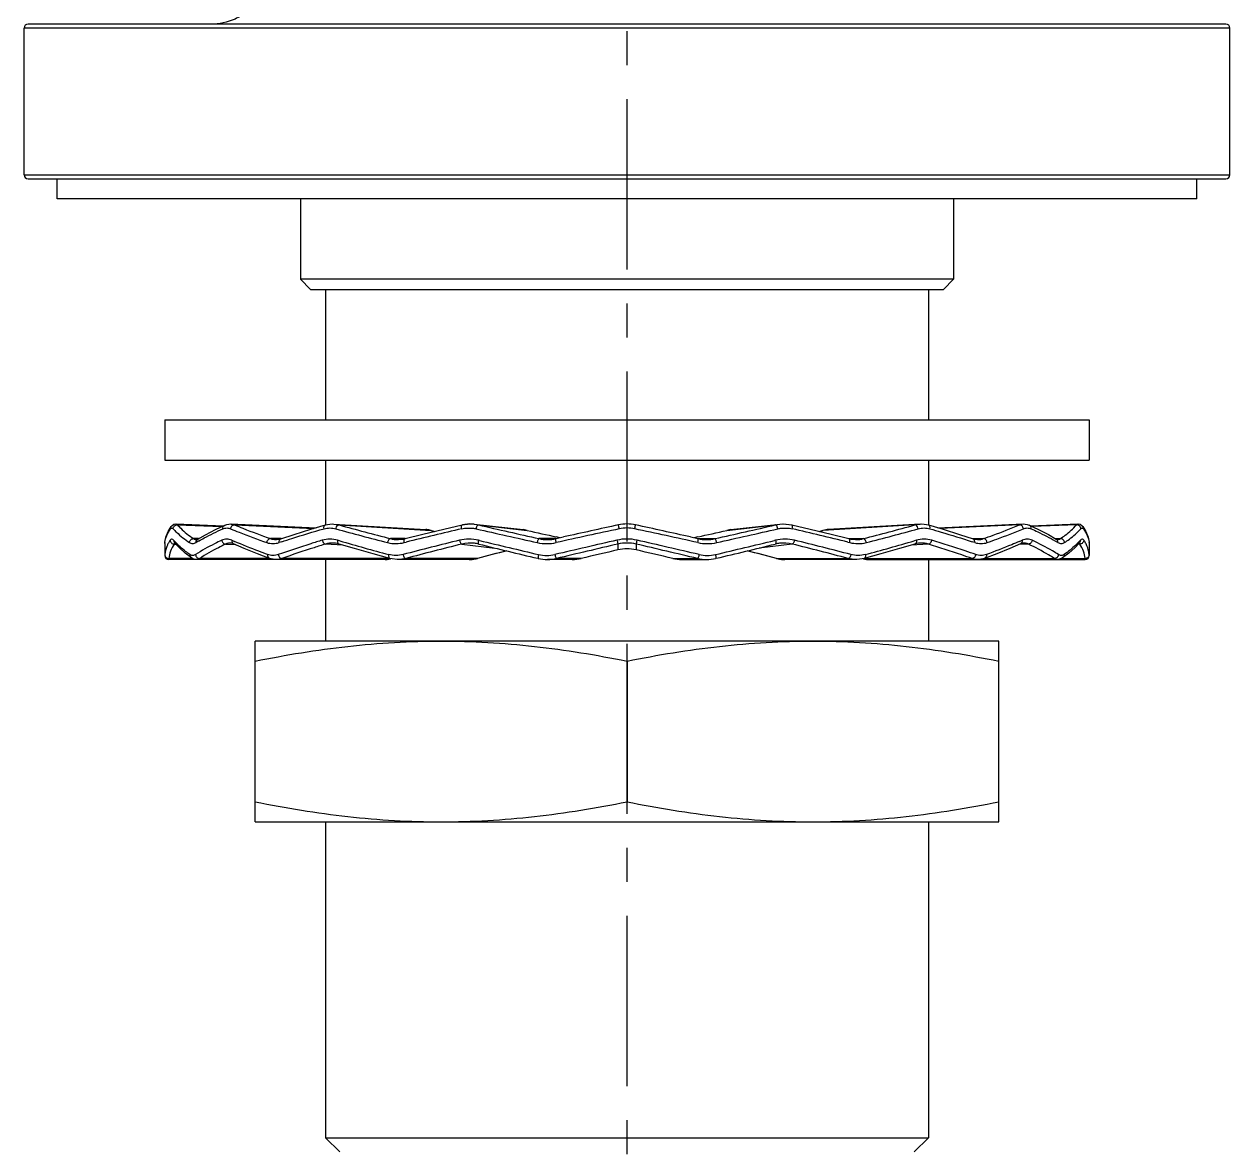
# Model space of a CAD drawing. Header units: millimetres. Extents: x 601 to 1195, y -13 to 407.
# Drawn here: x 672.15 to 717.15, y 124.84 to 166.93 of the extents above; entities that cross this region are included whole.
import ezdxf

# ---------------------------------------------------------------- set-up
doc = ezdxf.new("R2010")
doc.units = ezdxf.units.MM
doc.header["$LTSCALE"] = 0.1
doc.linetypes.add('CENTERX2', pattern=[101.6, 63.5, -12.7, 12.7, -12.7])
doc.layers.add('CENTER', color=1, linetype='CENTERX2')

msp = doc.modelspace()

# ---------------------------------------------------------------- linework, layer by layer
for p, q in [((717.1517, 166.7783), (672.1517, 166.7783)), ((672.1517, 161.3033), (672.1517, 166.7783)), ((717.0015, 166.9283), (672.3019, 166.9283)), ((717.1517, 161.3033), (717.1517, 166.7783)), ((672.1517, 161.3033), (717.1517, 161.3033)), ((672.3019, 161.1533), (717.0015, 161.1533)), ((673.3892, 160.4033), (673.3892, 161.1533)), ((715.9142, 160.4033), (715.9142, 161.1533)), ((715.9141, 160.4033), (673.3892, 160.4033)), ((682.4642, 160.4033), (682.4642, 157.4033)), ((706.8392, 160.4033), (706.8392, 157.4033)), ((682.4642, 157.4033), (682.8392, 157.0283)), ((706.8392, 157.4033), (682.4642, 157.4033)), ((706.8392, 157.4033), (706.4642, 157.0283)), ((682.8392, 157.0283), (706.4642, 157.0283)), ((683.4017, 157.0283), (683.4017, 152.1533)), ((705.9017, 157.0283), (705.9017, 152.1533)), ((677.4017, 152.1533), (711.9017, 152.1533)), ((677.4017, 152.1533), (677.4017, 150.6533)), ((711.9017, 152.1533), (711.9017, 150.6533)), ((677.4017, 150.6533), (711.9017, 150.6533)), ((683.4017, 150.6533), (683.4017, 148.2347)), ((705.9017, 150.6533), (705.9017, 148.2347)), ((677.5258, 147.9892), (677.6427, 148.1785)), ((677.7603, 148.2616), (677.8187, 148.2711)), ((677.8185, 148.2711), (677.8186, 148.2711)), ((677.8192, 148.271), (679.5872, 148.2025)), ((677.8744, 148.2371), (679.5243, 148.1731)), ((679.2895, 148.0635), (679.6408, 148.2275)), ((679.8632, 148.2708), (679.8638, 148.2707)), ((679.8644, 148.2707), (683.0468, 148.1304)), ((680.0081, 148.2371), (682.966, 148.1067)), ((682.8474, 148.0718), (683.4014, 148.2347)), ((683.7152, 148.2696), (687.139, 148.0663)), ((683.7159, 148.2695), (683.9081, 148.2371)), ((683.9081, 148.2371), (687.3316, 148.0338)), ((687.1385, 148.0663), (687.2206, 148.0579)), ((687.1393, 148.0662), (687.1385, 148.0663)), ((687.2206, 148.0579), (687.3439, 148.0318)), ((687.8103, 148.074), (688.5018, 148.2367)), ((688.9463, 148.2635), (688.9499, 148.2631)), ((688.9499, 148.2631), (689.1039, 148.2371)), ((688.9523, 148.2629), (690.7736, 148.0596)), ((689.1039, 148.2371), (690.9255, 148.0338)), ((690.9255, 148.0338), (690.7737, 148.0596)), ((698.3778, 148.0338), (700.1995, 148.2371)), ((698.5321, 148.0599), (698.3778, 148.0338)), ((698.5296, 148.0596), (700.3559, 148.2634)), ((700.1995, 148.2371), (700.351, 148.2629)), ((705.3953, 148.2371), (701.9717, 148.0338)), ((701.9722, 148.0352), (702.0857, 148.0583)), ((702.0857, 148.0583), (702.1652, 148.0663)), ((705.5872, 148.2695), (702.1644, 148.0663)), ((706.2567, 148.1304), (709.4395, 148.2707)), ((709.2952, 148.2371), (706.3375, 148.1067)), ((709.6629, 148.2274), (709.6623, 148.2276)), ((709.7161, 148.2025), (711.4847, 148.2711)), ((711.429, 148.2371), (709.7791, 148.1731)), ((711.5599, 148.2583), (711.5614, 148.2581)), ((711.6606, 148.1785), (711.7762, 147.9918)), ((677.4407, 147.7752), (677.5271, 147.9918)), ((678.6615, 147.7241), (678.4762, 147.7241)), ((678.5822, 147.6891), (678.5828, 147.6891)), ((678.6294, 147.7056), (678.6296, 147.7057)), ((681.7483, 147.7241), (681.3481, 147.7241)), ((681.5505, 147.6891), (681.552, 147.6891)), ((683.9365, 147.6417), (683.8522, 147.6665)), ((686.3779, 147.7241), (685.8246, 147.7241)), ((686.1014, 147.6891), (686.1017, 147.6891)), ((687.3439, 148.0318), (687.3316, 148.0338)), ((687.3434, 148.0305), (687.3316, 148.0338)), ((687.3439, 148.0318), (687.4802, 147.9943)), ((689.1507, 147.6552), (689.104, 147.6665)), ((692.0001, 147.7241), (691.3658, 147.7241)), ((692.0001, 147.7241), (692.2766, 147.7855)), ((692.1462, 147.7566), (692.0136, 147.7864)), ((697.0268, 147.7855), (697.3033, 147.7241)), ((697.2898, 147.7864), (697.1572, 147.7566)), ((697.3033, 147.7241), (697.9376, 147.7241)), ((700.1993, 147.6665), (700.1526, 147.6552)), ((701.8232, 147.9943), (701.9722, 148.0352)), ((701.9594, 148.0318), (701.9717, 148.0338)), ((701.9717, 148.0338), (701.96, 148.0305)), ((702.9255, 147.7241), (703.4787, 147.7241)), ((703.2014, 147.6891), (703.2019, 147.6891)), ((705.4512, 147.6665), (705.3667, 147.6417)), ((707.555, 147.7241), (707.9552, 147.7241)), ((707.7509, 147.6891), (707.7513, 147.6891)), ((710.6419, 147.7241), (710.8271, 147.7241)), ((710.6739, 147.7057), (710.6738, 147.7057)), ((710.7203, 147.6891), (710.7212, 147.6891)), ((711.5134, 147.6016), (711.5111, 147.5991)), ((711.7767, 147.9906), (711.7775, 147.9892)), ((677.4017, 147.5391), (677.4029, 147.5515)), ((677.4017, 147.5398), (677.4017, 147.095)), ((677.4029, 147.5515), (677.4054, 147.5776)), ((677.4054, 147.5776), (677.406, 147.5917)), ((677.7511, 147.5204), (677.8059, 147.5182)), ((677.7648, 147.57), (677.7643, 147.5706)), ((677.7648, 147.57), (677.765, 147.5698)), ((679.6727, 147.5204), (680.0298, 147.5037)), ((679.8553, 147.5584), (679.8549, 147.5584)), ((684.0517, 147.4793), (683.401, 147.5204)), ((683.712, 147.5571), (683.7116, 147.5571)), ((686.338, 147.5776), (686.4047, 147.5942)), ((688.4863, 147.5204), (689.7227, 147.3736)), ((694.3152, 147.5204), (694.3152, 147.3041)), ((694.9881, 147.5204), (694.9881, 147.3041)), ((700.817, 147.5204), (699.5812, 147.3737)), ((702.8987, 147.5941), (702.9653, 147.5776)), ((704.1276, 147.1563), (703.5061, 146.9846)), ((705.9023, 147.5204), (705.2516, 147.4793)), ((705.5918, 147.5571), (705.5917, 147.5571)), ((708.4499, 147.1609), (707.9988, 146.9887)), ((708.9415, 147.3602), (708.4499, 147.1609)), ((709.6306, 147.5204), (709.2736, 147.5037)), ((709.449, 147.5585), (709.4485, 147.5584)), ((711.1423, 147.1853), (710.9106, 147.0075)), ((711.5522, 147.5204), (711.498, 147.5182)), ((711.5386, 147.5701), (711.5384, 147.5698)), ((711.898, 147.5776), (711.8973, 147.5917)), ((711.898, 147.5776), (711.9007, 147.5492)), ((711.9007, 147.5492), (711.9017, 147.5391)), ((711.9017, 147.5398), (711.9017, 147.095)), ((677.4045, 147.1293), (677.4017, 147.0938)), ((677.5544, 146.9832), (677.5517, 146.9438)), ((685.6316, 146.9438), (677.5518, 146.9438)), ((678.4333, 146.9832), (677.5544, 146.9832)), ((678.3928, 147.0075), (678.3932, 147.0072)), ((681.3217, 146.9832), (678.7024, 146.9832)), ((685.8031, 146.9832), (681.774, 146.9832)), ((683.4017, 146.9438), (683.4017, 143.9033)), ((685.8391, 146.9748), (685.8111, 146.9664)), ((688.7642, 146.9438), (686.1017, 146.9438)), ((689.062, 146.9832), (686.3989, 146.9832)), ((689.071, 146.9843), (688.984, 146.9645)), ((689.062, 146.9832), (689.0706, 146.9855)), ((689.071, 146.9843), (689.062, 146.9832)), ((691.3463, 146.9832), (691.3178, 146.99)), ((692.607, 146.9438), (691.6823, 146.9438)), ((692.9441, 146.9832), (692.0192, 146.9832)), ((696.3592, 146.9832), (697.2841, 146.9832)), ((696.6964, 146.9438), (697.621, 146.9438)), ((697.9855, 146.99), (697.957, 146.9832)), ((700.3127, 146.9658), (700.2323, 146.9843)), ((700.2323, 146.9843), (700.2413, 146.9832)), ((700.2327, 146.9855), (700.2413, 146.9832)), ((700.2413, 146.9832), (702.9044, 146.9832)), ((703.2021, 146.9438), (700.5389, 146.9438)), ((703.487, 146.9677), (703.4642, 146.9747)), ((703.6491, 146.9441), (703.487, 146.9677)), ((703.5003, 146.9832), (707.5293, 146.9832)), ((703.6721, 146.9438), (703.6491, 146.9441)), ((703.6718, 146.9438), (711.7516, 146.9438)), ((705.9017, 146.9438), (705.9017, 143.9033)), ((707.9819, 146.9832), (710.601, 146.9832)), ((710.8705, 146.9832), (711.7489, 146.9832)), ((710.9106, 147.0075), (710.9102, 147.0072)), ((711.7517, 146.9438), (711.7489, 146.9832)), ((711.9017, 147.0938), (711.8989, 147.1293)), ((708.5267, 143.9033), (680.7767, 143.9033)), ((680.7767, 137.1533), (680.7767, 143.9033)), ((708.5267, 137.1533), (708.5267, 143.9033)), ((694.6517, 143.1533), (694.6517, 137.9033)), ((680.7767, 137.1533), (708.5267, 137.1533)), ((683.4017, 137.1533), (683.4017, 125.3654)), ((705.9017, 137.1533), (705.9017, 125.3654)), ((683.4017, 125.3654), (705.9017, 125.3654)), ((683.932, 124.8351), (683.4017, 125.3654)), ((705.3713, 124.8351), (705.9017, 125.3654))]:
    msp.add_line(p, q)
for points in [[(677.6427, 148.1785), (677.6627, 148.203), (677.7419, 148.2581), (677.8187, 148.2711)], [(678.6296, 147.7057), (678.9175, 147.8715), (679.2895, 148.0635)], [(679.641, 148.2276), (679.7145, 148.2539), (679.8639, 148.2707)], [(679.716, 148.2541), (679.7187, 148.2551), (679.8639, 148.2707)], [(681.7353, 147.7199), (682.2343, 147.8823), (682.8474, 148.0718)], [(683.4015, 148.2347), (683.4685, 148.2514), (683.6461, 148.2711), (683.7159, 148.2695)], [(686.3738, 147.7231), (687.0272, 147.885), (687.8103, 148.074)], [(688.5018, 148.2367), (688.5924, 148.2544), (688.8121, 148.2712), (688.9462, 148.2635)], [(700.3559, 148.2634), (700.4878, 148.2711), (700.7041, 148.2555), (700.8016, 148.2367)], [(700.8016, 148.2367), (701.4834, 148.0763), (702.2668, 147.8873), (702.9295, 147.7231)], [(705.5872, 148.2695), (705.6542, 148.2711), (705.829, 148.2526), (705.9019, 148.2347)], [(705.9019, 148.2347), (706.4483, 148.0741), (707.0618, 147.8846), (707.568, 147.7199)], [(709.4395, 148.2707), (709.5888, 148.2539), (709.6623, 148.2276)], [(709.4395, 148.2707), (709.5846, 148.2551), (709.6623, 148.2276)], [(709.6626, 148.2275), (710.0091, 148.0658), (710.3816, 147.8738), (710.6738, 147.7057)], [(711.4847, 148.2711), (711.5589, 148.2591), (711.638, 148.2058), (711.6606, 148.1786)], [(711.5614, 148.2581), (711.6406, 148.203), (711.6606, 148.1785)], [(677.406, 147.5918), (677.44, 147.7726), (677.5258, 147.9892)], [(678.5822, 147.6891), (678.5883, 147.6894), (678.6164, 147.6985), (678.6294, 147.7056)], [(681.552, 147.6891), (681.5707, 147.6894), (681.6872, 147.7059), (681.7354, 147.7199)], [(686.1017, 147.6891), (686.1209, 147.6893), (686.2967, 147.7065), (686.3738, 147.7231)], [(702.9295, 147.7231), (703.0008, 147.7076), (703.1794, 147.6893), (703.2019, 147.6891)], [(707.568, 147.7199), (707.6121, 147.7069), (707.7307, 147.6895), (707.7513, 147.6891)], [(710.6739, 147.7057), (710.6856, 147.6992), (710.7146, 147.6895), (710.7212, 147.6891)], [(711.7762, 147.9918), (711.8626, 147.7752), (711.8973, 147.5917)], [(711.7775, 147.9892), (711.8634, 147.7726), (711.8973, 147.5918)], [(678.3928, 147.0075), (678.1641, 147.1828), (677.9326, 147.3897), (677.765, 147.5698)], [(679.9701, 147.5295), (679.9049, 147.5515), (679.8549, 147.5584)], [(681.3045, 146.9887), (680.8597, 147.1585), (680.3676, 147.3578), (679.9701, 147.5295)], [(683.9034, 147.5227), (683.8857, 147.5277), (683.7761, 147.5505), (683.7116, 147.5571)], [(685.7973, 146.9846), (685.1844, 147.1539), (684.4864, 147.3522), (683.9034, 147.5227)], [(690.1646, 147.2667), (689.9253, 147.2065), (689.4367, 147.0806), (689.071, 146.9843)], [(700.2323, 146.9843), (699.8572, 147.0831), (699.3683, 147.2089), (699.1388, 147.2667)], [(705.3999, 147.5227), (704.8254, 147.3546), (704.1276, 147.1563)], [(705.5918, 147.5571), (705.5299, 147.5509), (705.4227, 147.5291), (705.3999, 147.5227)], [(709.4485, 147.5584), (709.3999, 147.5518), (709.3415, 147.533), (708.9415, 147.3602)], [(711.5384, 147.5698), (711.3734, 147.3923), (711.1423, 147.1853)], [(711.5405, 147.5726), (711.5414, 147.5732), (711.5386, 147.5701)], [(678.5834, 146.9438), (678.5657, 146.9443), (678.4455, 146.9759), (678.3932, 147.0072)], [(681.5526, 146.9438), (681.5297, 146.9441), (681.3717, 146.9673), (681.3046, 146.9886)], [(685.8111, 146.9664), (685.6516, 146.9441), (685.6312, 146.9438)], [(686.1017, 146.9438), (686.0773, 146.944), (685.8818, 146.9649), (685.7973, 146.9845)], [(688.984, 146.9645), (688.7856, 146.944), (688.7639, 146.9438)], [(700.5392, 146.9438), (700.5144, 146.944), (700.3127, 146.9658)], [(703.5061, 146.9845), (703.428, 146.9661), (703.2294, 146.9441), (703.2014, 146.9438)], [(707.9988, 146.9886), (707.9367, 146.9687), (707.7762, 146.9442), (707.7507, 146.9438)], [(710.9102, 147.0072), (710.8612, 146.9775), (710.7393, 146.9444), (710.7199, 146.9438)]]:
    msp.add_lwpolyline(points)
for centre, radius, start, end in [((672.3017, 166.7783), 0.15, 90, 180), ((717.0017, 166.7783), 0.15, 0, 90), ((672.3017, 161.3033), 0.15, 180, 270), ((717.0017, 161.3033), 0.15, 270, 0), ((708.7588, 238.3101), 93.612, 254.527714, 255.751993), ((708.6922, 236.9951), 92.1533, 254.398561, 255.63212), ((716.9168, 24.5045), 126.815, 102.95713, 103.922119), ((687.0857, 147.1737), 0.8942, 83.6257, 86.56502), ((687.0806, 147.1357), 0.9324, 74.38358, 83.57291), ((688.8057, 146.9481), 1.323, 86.4342, 103.01393), ((688.8045, 146.9412), 1.3299, 83.87958, 86.40071), ((786.0253, 574.2233), 437.0338, 257.17608, 257.482686), ((785.3435, 567.3439), 430.0147, 257.067355, 257.376387), ((795.6488, -322.5356), 481.4017, 102.145563, 102.432415), ((795.0917, -315.8532), 474.9019, 102.249211, 102.503401), ((694.6521, 146.7714), 1.4996, 90.01809, 102.22788), ((694.6521, 146.7489), 1.3723, 90.01661, 102.129), ((694.6512, 146.7714), 1.4996, 77.77212, 89.98191), ((694.6513, 146.7489), 1.3723, 77.871, 89.98339), ((593.1077, -325.046), 483.971, 77.568346, 77.853676), ((593.7825, -317.8088), 476.904, 77.497123, 77.750255), ((602.2385, 574.9339), 437.7973, 282.62636, 282.929898), ((601.5421, 581.9448), 444.9479, 282.520041, 282.821193), ((671.5296, 20.9183), 130.5021, 76.09146, 77.029236), ((679.5025, 241.1372), 96.441, 284.395302, 285.574016), ((679.4263, 242.5245), 97.9721, 284.27525, 285.445043), ((679.4678, 149.1436), 2.2788, 220.40447, 222.64587), ((681.9186, 142.0182), 6.4911, 120.49965, 121.07956), ((682.0648, 141.7703), 6.779, 120.09078, 120.50085), ((687.2292, 164.2477), 18.1277, 246.16219, 246.51845), ((692.6439, 114.4066), 34.9391, 108.13523, 108.30585), ((710.3972, 238.2658), 94.4081, 253.723079, 254.872321), ((686.1019, 148.8057), 1.1166, 255.62074, 269.97293), ((717.7628, 28.1888), 123.0323, 103.806299, 104.818343), ((702.9388, 204.1473), 58.2436, 254.468844, 254.604326), ((788.7384, 559.4805), 423.6954, 256.405701, 256.711657), ((757.497, 438.363), 297.8638, 257.085525, 257.300172), ((691.6825, 149.1408), 1.4517, 257.39684, 269.977), ((691.6814, 149.1579), 1.4688, 270.01958, 282.52933), ((796.7294, -299.2996), 458.5574, 102.910004, 103.207086), ((694.6523, 146.0325), 1.6763, 90.0201, 102.88948), ((694.6511, 146.0325), 1.6763, 77.11052, 89.9799), ((593.1351, -296.8804), 456.074, 76.792105, 77.090804), ((632.6722, 434.5542), 293.9578, 282.698422, 282.915901), ((697.6219, 149.1579), 1.4688, 257.4705, 269.95363), ((697.6208, 149.1408), 1.4517, 269.9961, 282.60288), ((602.2096, 552.5991), 416.6202, 283.285745, 283.59689), ((672.4206, 31.6383), 119.4725, 75.166579, 76.208779), ((686.3641, 204.1487), 58.2451, 285.395563, 285.531143), ((703.2014, 148.8057), 1.1166, 270.02227, 284.37908), ((679.9509, 234.5497), 90.5481, 285.103181, 286.301296), ((696.6603, 114.4094), 34.9362, 71.69415, 71.86427), ((702.0732, 164.2499), 18.1301, 293.48011, 293.8378), ((707.2403, 141.7733), 6.7754, 59.49457, 59.90229), ((707.3856, 142.0196), 6.4895, 58.92041, 59.49575), ((709.8382, 149.1412), 2.2753, 317.41642, 319.59671), ((678.2331, 147.4989), 0.8315, 173.61337, 174.56778), ((717.6234, 29.983), 121.0951, 103.922724, 104.942566), ((688.8018, 146.244), 1.3148, 83.16871, 103.88175), ((688.7977, 146.2059), 1.3531, 76.27891, 83.18903), ((709.7641, 69.15), 80.5393, 104.086741, 104.888304), ((787.8211, 551.9252), 416.2757, 256.284053, 256.595431), ((691.6569, 149.1708), 1.6317, 257.54418, 282.45582), ((795.9672, -292.1034), 451.223, 103.019408, 103.318828), ((764.0784, -153.9023), 309.1799, 103.040484, 103.301439), ((694.6523, 146.0614), 1.4975, 90.0222, 103.00675), ((694.6523, 145.8478), 1.4948, 90.02278, 103.03091), ((694.6511, 146.0614), 1.4975, 76.99326, 89.9778), ((694.6511, 145.8478), 1.4948, 76.9691, 89.97722), ((593.8918, -289.7285), 448.784, 76.680358, 76.981405), ((624.8897, -155.3348), 310.651, 76.699179, 76.958898), ((697.6465, 149.1708), 1.6316, 257.54395, 282.45605), ((603.1405, 545.0498), 409.2031, 283.401882, 283.718638), ((679.0759, 67.3565), 82.3917, 75.120707, 75.904265), ((700.5057, 146.206), 1.353, 96.74204, 103.72124), ((700.5016, 146.2441), 1.3147, 76.1177, 96.76148), ((672.5522, 33.372), 117.5958, 75.04226, 76.09245), ((711.0703, 147.4989), 0.8314, 5.43225, 6.37701), ((677.5517, 147.0938), 0.15, 180, 270), ((685.6314, 147.5697), 0.6259, 269.98586, 273.91544), ((685.63, 147.5881), 0.6444, 273.92683, 279.12691), ((685.6267, 147.6093), 0.6658, 279.11798, 281.70311), ((685.6199, 147.6406), 0.6979, 281.73133, 287.51998), ((691.6827, 148.3986), 1.4549, 256.63149, 270.00387), ((691.6567, 148.4285), 1.3347, 256.76992, 283.23008), ((691.6814, 148.4107), 1.4669, 270.05435, 283.31326), ((692.606, 148.4135), 1.4697, 270.02412, 283.30069), ((696.6974, 148.4134), 1.4697, 256.69911, 269.94786), ((697.6219, 148.4107), 1.4669, 256.68672, 269.98632), ((697.6466, 148.4285), 1.3347, 256.76991, 283.23009), ((697.6206, 148.3986), 1.4549, 270.03691, 283.3686), ((700.546, 148.1261), 1.1828, 255.07035, 260.25961), ((700.5406, 148.0946), 1.1509, 260.2593, 266.95754), ((700.5392, 148.0739), 1.1301, 266.97298, 269.98125), ((703.6844, 147.6438), 0.7012, 252.46225, 257.37759), ((703.6779, 147.6159), 0.6726, 257.39759, 259.72431), ((703.674, 147.5937), 0.6501, 259.71206, 265.07119), ((703.672, 147.5716), 0.6278, 265.08129, 269.96611), ((711.7517, 147.0938), 0.15, 270, 0)]:
    msp.add_arc(centre, radius, start, end)
for points, knots in [([(681.3284, 169.5707), (681.3821, 169.2666), (681.3671, 168.7706), (681.138, 168.1566), (680.8554, 167.7191), (680.4755, 167.3634), (679.9133, 167.0298), (679.4288, 166.9283), (679.1211, 166.9283)], [0, 0, 0, 0, 0.2373058, 0.3674088, 0.5006268, 0.6337311, 0.7635338, 1, 1, 1, 1]), ([(677.4068, 147.5914), (677.4164, 147.6772), (677.4657, 147.8554), (677.5597, 148.0133), (677.6161, 148.0906)], [0, 0, 0, 0, 0.4743599, 1, 1, 1, 1]), ([(677.6161, 148.0906), (677.6239, 148.1013), (677.641, 148.1204), (677.6677, 148.1222), (677.6778, 148.1189)], [0, 0, 0, 0, 0.5546705, 1, 1, 1, 1]), ([(677.6778, 148.1189), (677.6811, 148.1178), (677.6958, 148.1113), (677.7078, 148.1), (677.7161, 148.0906)], [0, 0, 0, 0, 0.2139603, 1, 1, 1, 1]), ([(677.7161, 148.0906), (677.7177, 148.1293), (677.7542, 148.2081), (677.8356, 148.2384), (677.8744, 148.2371)], [0, 0, 0, 0, 0.4995832, 1, 1, 1, 1]), ([(677.7161, 148.0906), (677.7551, 148.0464), (677.9396, 147.8553), (678.1522, 147.6931), (678.3232, 147.5776)], [0, 0, 0, 0, 0.2220708, 1, 1, 1, 1]), ([(677.8187, 148.2711), (677.8233, 148.2709), (677.8454, 148.2666), (677.8629, 148.2503), (677.8744, 148.2371)], [0, 0, 0, 0, 0.2086345, 1, 1, 1, 1]), ([(677.8744, 148.2371), (677.913, 148.1929), (678.0958, 148.002), (678.3066, 147.8397), (678.4762, 147.7241)], [0, 0, 0, 0, 0.2222738, 1, 1, 1, 1]), ([(678.666, 147.6357), (678.7335, 147.6748), (679.0286, 147.8392), (679.3335, 147.9854), (679.5708, 148.0906)], [0, 0, 0, 0, 0.2311766, 1, 1, 1, 1]), ([(679.5708, 148.0906), (679.5679, 148.1185), (679.5757, 148.1752), (679.617, 148.2168), (679.6405, 148.2274)], [0, 0, 0, 0, 0.5217692, 1, 1, 1, 1]), ([(679.5708, 148.0906), (679.6151, 148.1102), (679.7142, 148.1324), (679.8129, 148.1098), (679.8588, 148.0906)], [0, 0, 0, 0, 0.4930329, 1, 1, 1, 1]), ([(679.8588, 148.0906), (679.8631, 148.1293), (679.8965, 148.2029), (679.9726, 148.2384), (680.0081, 148.2371)], [0, 0, 0, 0, 0.5234349, 1, 1, 1, 1]), ([(679.8588, 148.0906), (679.9627, 148.0471), (680.4091, 147.8653), (680.8617, 147.6988), (681.2105, 147.5776)], [0, 0, 0, 0, 0.2336883, 1, 1, 1, 1]), ([(679.8639, 148.2707), (679.8759, 148.2702), (679.9253, 148.2657), (679.9736, 148.2517), (680.0081, 148.2371)], [0, 0, 0, 0, 0.2435179, 1, 1, 1, 1]), ([(680.0081, 148.2371), (680.1111, 148.1936), (680.5536, 148.0118), (681.0022, 147.8454), (681.3481, 147.7241)], [0, 0, 0, 0, 0.2337234, 1, 1, 1, 1]), ([(681.7688, 147.6101), (681.8935, 147.651), (682.4164, 147.819), (682.9427, 147.976), (683.3446, 148.0906)], [0, 0, 0, 0, 0.2390597, 1, 1, 1, 1]), ([(683.3446, 148.0906), (683.3395, 148.1215), (683.3387, 148.1787), (683.3788, 148.2282), (683.4014, 148.2347)], [0, 0, 0, 0, 0.5712154, 1, 1, 1, 1]), ([(683.3446, 148.0906), (683.4154, 148.1108), (683.5646, 148.1318), (683.7137, 148.1105), (683.7857, 148.0906)], [0, 0, 0, 0, 0.4965111, 1, 1, 1, 1]), ([(683.7857, 148.0906), (683.7874, 148.1004), (683.7962, 148.138), (683.8139, 148.1739), (683.8323, 148.1959)], [0, 0, 0, 0, 0.2581678, 1, 1, 1, 1]), ([(683.8323, 148.1959), (683.8377, 148.2025), (683.8578, 148.2234), (683.8874, 148.2382), (683.9081, 148.2371)], [0, 0, 0, 0, 0.290646, 1, 1, 1, 1]), ([(688.4821, 148.0906), (688.4755, 148.1231), (688.4685, 148.168), (688.4845, 148.2326), (688.5018, 148.2367)], [0, 0, 0, 0, 0.6511992, 1, 1, 1, 1]), ([(688.4821, 148.0906), (688.6142, 148.121), (688.7999, 148.1312), (688.9787, 148.1007), (689.0232, 148.0906)], [0, 0, 0, 0, 0.7479061, 1, 1, 1, 1]), ([(689.0389, 148.1478), (689.0404, 148.1522), (689.0464, 148.1687), (689.0536, 148.1847), (689.0598, 148.1959)], [0, 0, 0, 0, 0.2683842, 1, 1, 1, 1]), ([(689.0598, 148.1959), (689.066, 148.2073), (689.0764, 148.2246), (689.0961, 148.2379), (689.1039, 148.2371)], [0, 0, 0, 0, 0.624901, 1, 1, 1, 1]), ([(694.3637, 148.0906), (694.3596, 148.1096), (694.3528, 148.1425), (694.3409, 148.1959), (694.3399, 148.2107), (694.3326, 148.2397), (694.3345, 148.2371)], [0, 0, 0, 0, 0.3916831, 0.7206353, 0.934665, 1, 1, 1, 1]), ([(694.9396, 148.0906), (694.9438, 148.1096), (694.9505, 148.1425), (694.9625, 148.1959), (694.9635, 148.2107), (694.9707, 148.2397), (694.9688, 148.2371)], [0, 0, 0, 0, 0.3916832, 0.7206353, 0.934665, 1, 1, 1, 1]), ([(700.2436, 148.1959), (700.2373, 148.2073), (700.2269, 148.2246), (700.2072, 148.2379), (700.1995, 148.2371)], [0, 0, 0, 0, 0.6249029, 1, 1, 1, 1]), ([(700.2645, 148.1478), (700.263, 148.1522), (700.2569, 148.1687), (700.2498, 148.1847), (700.2436, 148.1959)], [0, 0, 0, 0, 0.2683831, 1, 1, 1, 1]), ([(700.2801, 148.0906), (700.3247, 148.1007), (700.5035, 148.1313), (700.6892, 148.121), (700.8213, 148.0906)], [0, 0, 0, 0, 0.2520544, 1, 1, 1, 1]), ([(700.8213, 148.0906), (700.8279, 148.1231), (700.8348, 148.168), (700.8189, 148.2326), (700.8016, 148.2367)], [0, 0, 0, 0, 0.6511993, 1, 1, 1, 1]), ([(705.4711, 148.1959), (705.4656, 148.2025), (705.4456, 148.2234), (705.416, 148.2382), (705.3953, 148.2371)], [0, 0, 0, 0, 0.2906471, 1, 1, 1, 1]), ([(705.5176, 148.0906), (705.516, 148.1004), (705.5071, 148.138), (705.4894, 148.1739), (705.4711, 148.1959)], [0, 0, 0, 0, 0.258167, 1, 1, 1, 1]), ([(705.5176, 148.0906), (705.5897, 148.1105), (705.7387, 148.1318), (705.8879, 148.1108), (705.9588, 148.0906)], [0, 0, 0, 0, 0.5033819, 1, 1, 1, 1]), ([(705.9588, 148.0906), (705.9639, 148.1215), (705.9646, 148.1787), (705.9245, 148.2282), (705.9019, 148.2347)], [0, 0, 0, 0, 0.5712156, 1, 1, 1, 1]), ([(705.9588, 148.0906), (706.0965, 148.0513), (706.6241, 147.8985), (707.149, 147.7364), (707.5349, 147.61)], [0, 0, 0, 0, 0.2607301, 1, 1, 1, 1]), ([(707.9552, 147.7241), (708.0753, 147.7662), (708.5257, 147.9274), (708.9718, 148.1006), (709.2952, 148.2371)], [0, 0, 0, 0, 0.2660748, 1, 1, 1, 1]), ([(708.0928, 147.5776), (708.214, 147.6197), (708.6682, 147.7809), (709.1182, 147.954), (709.4446, 148.0906)], [0, 0, 0, 0, 0.2661085, 1, 1, 1, 1]), ([(709.2952, 148.2371), (709.3069, 148.242), (709.3529, 148.2594), (709.402, 148.269), (709.4383, 148.2707)], [0, 0, 0, 0, 0.2587554, 1, 1, 1, 1]), ([(709.4446, 148.0906), (709.4402, 148.1293), (709.4068, 148.2029), (709.3307, 148.2384), (709.2952, 148.2371)], [0, 0, 0, 0, 0.5234346, 1, 1, 1, 1]), ([(709.4446, 148.0906), (709.4904, 148.1098), (709.5891, 148.1324), (709.6883, 148.1102), (709.7325, 148.0906)], [0, 0, 0, 0, 0.5068627, 1, 1, 1, 1]), ([(709.7325, 148.0906), (709.7354, 148.1185), (709.7277, 148.1752), (709.6863, 148.2168), (709.6629, 148.2274)], [0, 0, 0, 0, 0.5217695, 1, 1, 1, 1]), ([(709.7325, 148.0906), (709.8156, 148.0537), (710.123, 147.9134), (710.4243, 147.7592), (710.6381, 147.6353)], [0, 0, 0, 0, 0.2688921, 1, 1, 1, 1]), ([(710.8271, 147.7241), (710.8879, 147.7655), (711.1025, 147.919), (711.3036, 148.0939), (711.429, 148.2371)], [0, 0, 0, 0, 0.2789041, 1, 1, 1, 1]), ([(710.9801, 147.5776), (711.0415, 147.619), (711.2577, 147.7724), (711.4606, 147.9472), (711.5872, 148.0906)], [0, 0, 0, 0, 0.2791031, 1, 1, 1, 1]), ([(711.429, 148.2371), (711.4333, 148.2421), (711.4482, 148.2578), (711.469, 148.2703), (711.4841, 148.271)], [0, 0, 0, 0, 0.305787, 1, 1, 1, 1]), ([(711.5872, 148.0906), (711.5856, 148.1293), (711.5492, 148.2081), (711.4678, 148.2384), (711.429, 148.2371)], [0, 0, 0, 0, 0.499583, 1, 1, 1, 1]), ([(711.5872, 148.0906), (711.5967, 148.1013), (711.6155, 148.1196), (711.6432, 148.1224), (711.6533, 148.1189)], [0, 0, 0, 0, 0.5713411, 1, 1, 1, 1]), ([(711.6533, 148.1189), (711.6564, 148.1178), (711.6699, 148.1114), (711.6804, 148.1), (711.6872, 148.0906)], [0, 0, 0, 0, 0.2170532, 1, 1, 1, 1]), ([(711.6872, 148.0906), (711.7437, 148.0133), (711.8377, 147.8553), (711.887, 147.677), (711.8966, 147.5912)], [0, 0, 0, 0, 0.5256358, 1, 1, 1, 1]), ([(677.6029, 147.6665), (677.5952, 147.6549), (677.5656, 147.6091), (677.5386, 147.5616), (677.5202, 147.5255)], [0, 0, 0, 0, 0.2560935, 1, 1, 1, 1]), ([(677.7325, 147.6665), (677.7151, 147.687), (677.68, 147.7185), (677.627, 147.699), (677.6108, 147.6784), (677.6029, 147.6665)], [0, 0, 0, 0, 0.5136778, 0.7258546, 1, 1, 1, 1]), ([(677.6029, 147.6665), (677.6042, 147.6295), (677.6377, 147.5537), (677.7137, 147.5217), (677.7511, 147.5204)], [0, 0, 0, 0, 0.4974759, 1, 1, 1, 1]), ([(678.3232, 147.5776), (678.3259, 147.6158), (678.3611, 147.6916), (678.4388, 147.7243), (678.4762, 147.7241)], [0, 0, 0, 0, 0.5057626, 1, 1, 1, 1]), ([(678.4762, 147.7241), (678.4844, 147.7185), (678.5166, 147.6991), (678.5546, 147.6892), (678.5822, 147.6891)], [0, 0, 0, 0, 0.2643208, 1, 1, 1, 1]), ([(679.5296, 147.6665), (679.4385, 147.6231), (679.1045, 147.4588), (678.7787, 147.2766), (678.5507, 147.1293)], [0, 0, 0, 0, 0.2707855, 1, 1, 1, 1]), ([(678.5677, 147.5776), (678.5657, 147.6027), (678.574, 147.6539), (678.6088, 147.6931), (678.6294, 147.7056)], [0, 0, 0, 0, 0.5107836, 1, 1, 1, 1]), ([(679.9029, 147.6665), (679.8435, 147.6927), (679.7152, 147.7244), (679.5861, 147.6934), (679.5296, 147.6665)], [0, 0, 0, 0, 0.5088834, 1, 1, 1, 1]), ([(679.5296, 147.6665), (679.5337, 147.6292), (679.5662, 147.5581), (679.6378, 147.5218), (679.6727, 147.5204)], [0, 0, 0, 0, 0.5172751, 1, 1, 1, 1]), ([(679.9029, 147.6665), (679.8996, 147.6385), (679.906, 147.5819), (679.9469, 147.5399), (679.9701, 147.5295)], [0, 0, 0, 0, 0.5254646, 1, 1, 1, 1]), ([(681.2402, 147.1293), (681.1305, 147.1697), (680.7159, 147.3254), (680.3051, 147.4914), (680.0061, 147.6212)], [0, 0, 0, 0, 0.2640352, 1, 1, 1, 1]), ([(681.2105, 147.5776), (681.2158, 147.6155), (681.2454, 147.6848), (681.3153, 147.7243), (681.3481, 147.7241)], [0, 0, 0, 0, 0.5377773, 1, 1, 1, 1]), ([(683.2802, 147.6665), (683.1363, 147.6226), (682.5864, 147.4522), (682.0399, 147.2709), (681.6389, 147.1293)], [0, 0, 0, 0, 0.2613029, 1, 1, 1, 1]), ([(681.6699, 147.5776), (681.6656, 147.6076), (681.6686, 147.6663), (681.7116, 147.7118), (681.7354, 147.7198)], [0, 0, 0, 0, 0.5476592, 1, 1, 1, 1]), ([(683.8522, 147.6665), (683.7589, 147.6939), (683.5654, 147.7233), (683.3716, 147.6943), (683.2802, 147.6665)], [0, 0, 0, 0, 0.5044175, 1, 1, 1, 1]), ([(683.2802, 147.6665), (683.2835, 147.6477), (683.3012, 147.5867), (683.3549, 147.5228), (683.401, 147.5204)], [0, 0, 0, 0, 0.2921985, 1, 1, 1, 1]), ([(683.8522, 147.6665), (683.8492, 147.6501), (683.8471, 147.6182), (683.8548, 147.5649), (683.8817, 147.5293), (683.9035, 147.5227)], [0, 0, 0, 0, 0.3060399, 0.580684, 1, 1, 1, 1]), ([(685.719, 147.5776), (685.726, 147.6143), (685.7457, 147.6727), (685.7992, 147.7243), (685.8246, 147.7241)], [0, 0, 0, 0, 0.5953416, 1, 1, 1, 1]), ([(686.338, 147.5776), (686.3347, 147.5947), (686.3315, 147.6277), (686.3344, 147.6786), (686.3543, 147.718), (686.3738, 147.723)], [0, 0, 0, 0, 0.3301556, 0.618582, 1, 1, 1, 1]), ([(689.104, 147.6665), (688.9891, 147.6943), (688.7528, 147.723), (688.5163, 147.6945), (688.4024, 147.6665)], [0, 0, 0, 0, 0.5019077, 1, 1, 1, 1]), ([(688.4024, 147.6665), (688.41, 147.6312), (688.4261, 147.5831), (688.4582, 147.5353), (688.4776, 147.5212), (688.4863, 147.5204)], [0, 0, 0, 0, 0.6208923, 0.8500656, 1, 1, 1, 1]), ([(689.104, 147.6665), (689.1001, 147.6485), (689.0949, 147.6134), (689.0929, 147.5678), (689.102, 147.5222), (689.1186, 147.5204)], [0, 0, 0, 0, 0.3630228, 0.6704359, 1, 1, 1, 1]), ([(691.305, 147.5776), (691.309, 147.5965), (691.3178, 147.6312), (691.3336, 147.6779), (691.3473, 147.7069), (691.36, 147.7242), (691.3658, 147.7241)], [0, 0, 0, 0, 0.3587361, 0.6714391, 0.8920734, 1, 1, 1, 1]), ([(692.0088, 147.5776), (692.0048, 147.5962), (691.9981, 147.6299), (691.9932, 147.6777), (691.9912, 147.7037), (691.9958, 147.7242), (692.0001, 147.7241)], [0, 0, 0, 0, 0.3819263, 0.7029463, 0.9148425, 1, 1, 1, 1]), ([(694.2783, 147.6665), (694.2826, 147.6482), (694.2905, 147.6144), (694.3002, 147.5744), (694.307, 147.5482), (694.3105, 147.5345), (694.3134, 147.526), (694.3144, 147.5214), (694.3152, 147.5204)], [0, 0, 0, 0, 0.3728127, 0.6929886, 0.8175978, 0.9122439, 0.9737526, 1, 1, 1, 1]), ([(695.025, 147.6665), (695.0208, 147.6482), (695.0128, 147.6144), (695.0031, 147.5744), (694.9963, 147.5482), (694.9929, 147.5345), (694.9899, 147.526), (694.989, 147.5214), (694.9881, 147.5204)], [0, 0, 0, 0, 0.3728128, 0.6929887, 0.8175979, 0.912244, 0.9737526, 1, 1, 1, 1]), ([(697.2945, 147.5776), (697.2986, 147.5962), (697.3052, 147.6299), (697.3102, 147.6777), (697.3121, 147.7037), (697.3075, 147.7242), (697.3033, 147.7241)], [0, 0, 0, 0, 0.3819266, 0.7029467, 0.9148425, 1, 1, 1, 1]), ([(697.9984, 147.5776), (697.9943, 147.5965), (697.9856, 147.6312), (697.9697, 147.6779), (697.9561, 147.7069), (697.9434, 147.7242), (697.9376, 147.7241)], [0, 0, 0, 0, 0.3587357, 0.6714383, 0.892073, 1, 1, 1, 1]), ([(700.1993, 147.6665), (700.2033, 147.6485), (700.2085, 147.6134), (700.2105, 147.5678), (700.2014, 147.5222), (700.1847, 147.5204)], [0, 0, 0, 0, 0.3630226, 0.6704355, 1, 1, 1, 1]), ([(700.901, 147.6665), (700.787, 147.6945), (700.5506, 147.723), (700.3142, 147.6943), (700.1993, 147.6665)], [0, 0, 0, 0, 0.4980249, 1, 1, 1, 1]), ([(700.901, 147.6665), (700.8934, 147.6312), (700.8772, 147.5831), (700.8451, 147.5353), (700.8257, 147.5212), (700.817, 147.5204)], [0, 0, 0, 0, 0.620893, 0.8500661, 1, 1, 1, 1]), ([(702.9653, 147.5776), (702.9686, 147.5947), (702.9718, 147.6277), (702.9689, 147.6786), (702.949, 147.718), (702.9295, 147.723)], [0, 0, 0, 0, 0.3301557, 0.6185824, 1, 1, 1, 1]), ([(703.5843, 147.5776), (703.5774, 147.6143), (703.5576, 147.6727), (703.5041, 147.7243), (703.4787, 147.7241)], [0, 0, 0, 0, 0.5953408, 1, 1, 1, 1]), ([(705.4512, 147.6665), (705.4541, 147.6501), (705.4562, 147.6182), (705.4485, 147.5649), (705.4217, 147.5293), (705.3999, 147.5227)], [0, 0, 0, 0, 0.3060398, 0.5806836, 1, 1, 1, 1]), ([(706.0232, 147.6665), (705.9318, 147.6943), (705.738, 147.7233), (705.5445, 147.6939), (705.4512, 147.6665)], [0, 0, 0, 0, 0.4955229, 1, 1, 1, 1]), ([(706.0232, 147.6665), (706.0199, 147.6477), (706.0021, 147.5867), (705.9484, 147.5228), (705.9023, 147.5204)], [0, 0, 0, 0, 0.2921989, 1, 1, 1, 1]), ([(707.6644, 147.1293), (707.535, 147.175), (706.991, 147.3633), (706.4425, 147.5387), (706.0232, 147.6665)], [0, 0, 0, 0, 0.2384687, 1, 1, 1, 1]), ([(707.6334, 147.5776), (707.6377, 147.6076), (707.6347, 147.6663), (707.5917, 147.7118), (707.568, 147.7198)], [0, 0, 0, 0, 0.5476598, 1, 1, 1, 1]), ([(708.0928, 147.5776), (708.0876, 147.6155), (708.058, 147.6848), (707.9881, 147.7243), (707.9552, 147.7241)], [0, 0, 0, 0, 0.5377773, 1, 1, 1, 1]), ([(709.2968, 147.6211), (709.201, 147.5795), (708.7935, 147.4065), (708.3806, 147.2463), (708.0632, 147.1293)], [0, 0, 0, 0, 0.2358117, 1, 1, 1, 1]), ([(709.4004, 147.6665), (709.4038, 147.6385), (709.3974, 147.5819), (709.3565, 147.5399), (709.3333, 147.5295)], [0, 0, 0, 0, 0.5254638, 1, 1, 1, 1]), ([(709.7738, 147.6665), (709.7172, 147.6934), (709.5881, 147.7244), (709.4598, 147.6927), (709.4004, 147.6665)], [0, 0, 0, 0, 0.4910516, 1, 1, 1, 1]), ([(709.7738, 147.6665), (709.7696, 147.6292), (709.7372, 147.5581), (709.6655, 147.5218), (709.6306, 147.5204)], [0, 0, 0, 0, 0.5172757, 1, 1, 1, 1]), ([(710.7527, 147.1293), (710.6809, 147.1756), (710.364, 147.3711), (710.0329, 147.5431), (709.7738, 147.6665)], [0, 0, 0, 0, 0.2293292, 1, 1, 1, 1]), ([(710.7357, 147.5776), (710.7377, 147.6027), (710.7294, 147.6539), (710.6945, 147.6931), (710.6739, 147.7056)], [0, 0, 0, 0, 0.5107841, 1, 1, 1, 1]), ([(710.7212, 147.6891), (710.7303, 147.6891), (710.7678, 147.6922), (710.8037, 147.708), (710.8271, 147.7241)], [0, 0, 0, 0, 0.2435533, 1, 1, 1, 1]), ([(710.9801, 147.5776), (710.9774, 147.6158), (710.9422, 147.6916), (710.8645, 147.7243), (710.8271, 147.7241)], [0, 0, 0, 0, 0.505762, 1, 1, 1, 1]), ([(711.7005, 147.6665), (711.6992, 147.6295), (711.6656, 147.5537), (711.5896, 147.5217), (711.5522, 147.5204)], [0, 0, 0, 0, 0.4974764, 1, 1, 1, 1]), ([(711.7005, 147.6665), (711.6925, 147.6784), (711.6763, 147.699), (711.6233, 147.7185), (711.5882, 147.687), (711.5708, 147.6665)], [0, 0, 0, 0, 0.2740996, 0.4862526, 1, 1, 1, 1]), ([(711.783, 147.5258), (711.7769, 147.5376), (711.7515, 147.5857), (711.7232, 147.6322), (711.7005, 147.6665)], [0, 0, 0, 0, 0.2442154, 1, 1, 1, 1]), ([(677.5202, 147.5255), (677.5038, 147.4932), (677.4464, 147.3676), (677.4123, 147.2309), (677.4045, 147.1293)], [0, 0, 0, 0, 0.2618966, 1, 1, 1, 1]), ([(677.7511, 147.5204), (677.696, 147.4367), (677.6051, 147.2651), (677.5615, 147.0749), (677.5544, 146.9832)], [0, 0, 0, 0, 0.5217253, 1, 1, 1, 1]), ([(677.7816, 147.5521), (677.7788, 147.5505), (677.7667, 147.542), (677.7574, 147.5301), (677.7511, 147.5204)], [0, 0, 0, 0, 0.2184677, 1, 1, 1, 1]), ([(678.3385, 147.1293), (678.2849, 147.1675), (678.0918, 147.311), (677.9101, 147.4711), (677.7916, 147.5997)], [0, 0, 0, 0, 0.27343, 1, 1, 1, 1]), ([(678.3232, 147.5776), (678.3577, 147.5543), (678.4445, 147.5236), (678.5301, 147.555), (678.5677, 147.5776)], [0, 0, 0, 0, 0.4870311, 1, 1, 1, 1]), ([(679.6727, 147.5204), (679.5825, 147.4771), (679.2513, 147.3126), (678.9284, 147.1305), (678.7024, 146.9832)], [0, 0, 0, 0, 0.2706997, 1, 1, 1, 1]), ([(679.8549, 147.5584), (679.8085, 147.5606), (679.7447, 147.5513), (679.6871, 147.5274), (679.6727, 147.5204)], [0, 0, 0, 0, 0.7446416, 1, 1, 1, 1]), ([(681.2105, 147.5776), (681.283, 147.5524), (681.4394, 147.5256), (681.5953, 147.5529), (681.6699, 147.5776)], [0, 0, 0, 0, 0.4939215, 1, 1, 1, 1]), ([(683.401, 147.5204), (683.2584, 147.4766), (682.7133, 147.3061), (682.1715, 147.1248), (681.774, 146.9832)], [0, 0, 0, 0, 0.261283, 1, 1, 1, 1]), ([(685.719, 147.5776), (685.8192, 147.5521), (686.0279, 147.526), (686.2365, 147.5523), (686.338, 147.5776)], [0, 0, 0, 0, 0.4970312, 1, 1, 1, 1]), ([(702.9653, 147.5776), (703.0668, 147.5524), (703.2754, 147.526), (703.4842, 147.5521), (703.5843, 147.5776)], [0, 0, 0, 0, 0.502921, 1, 1, 1, 1]), ([(707.5293, 146.9832), (707.401, 147.0289), (706.8617, 147.2172), (706.3181, 147.3926), (705.9023, 147.5204)], [0, 0, 0, 0, 0.2384894, 1, 1, 1, 1]), ([(707.6334, 147.5776), (707.708, 147.5529), (707.864, 147.5256), (708.0204, 147.5524), (708.0928, 147.5776)], [0, 0, 0, 0, 0.5059843, 1, 1, 1, 1]), ([(709.6306, 147.5204), (709.6163, 147.5273), (709.5588, 147.5513), (709.4953, 147.5605), (709.449, 147.5585)], [0, 0, 0, 0, 0.2553547, 1, 1, 1, 1]), ([(710.601, 146.9832), (710.5299, 147.0295), (710.2158, 147.225), (709.8875, 147.397), (709.6306, 147.5204)], [0, 0, 0, 0, 0.2294189, 1, 1, 1, 1]), ([(710.7357, 147.5776), (710.7732, 147.555), (710.8589, 147.5236), (710.9456, 147.5543), (710.9801, 147.5776)], [0, 0, 0, 0, 0.5129248, 1, 1, 1, 1]), ([(711.5111, 147.5991), (711.4741, 147.5589), (711.3052, 147.3876), (711.1161, 147.2371), (710.9648, 147.1293)], [0, 0, 0, 0, 0.2273782, 1, 1, 1, 1]), ([(711.5522, 147.5204), (711.5499, 147.524), (711.5415, 147.536), (711.5308, 147.5468), (711.5217, 147.5521)], [0, 0, 0, 0, 0.2864821, 1, 1, 1, 1]), ([(711.7489, 146.9832), (711.7419, 147.0749), (711.6982, 147.2651), (711.6074, 147.4367), (711.5522, 147.5204)], [0, 0, 0, 0, 0.4782676, 1, 1, 1, 1]), ([(711.8989, 147.1293), (711.8963, 147.1626), (711.8783, 147.2998), (711.8305, 147.4323), (711.783, 147.5258)], [0, 0, 0, 0, 0.2416025, 1, 1, 1, 1]), ([(677.4045, 147.1293), (677.4046, 147.0919), (677.4377, 147.0137), (677.5164, 146.9834), (677.5544, 146.9832)], [0, 0, 0, 0, 0.4953425, 1, 1, 1, 1]), ([(678.3385, 147.1293), (678.3367, 147.106), (678.3441, 147.0584), (678.3744, 147.0206), (678.3928, 147.0075)], [0, 0, 0, 0, 0.5084103, 1, 1, 1, 1]), ([(678.5507, 147.1293), (678.5187, 147.1086), (678.4439, 147.0792), (678.3682, 147.1081), (678.3385, 147.1293)], [0, 0, 0, 0, 0.5110983, 1, 1, 1, 1]), ([(678.5507, 147.1293), (678.5539, 147.0913), (678.5889, 147.0167), (678.6654, 146.9834), (678.7024, 146.9832)], [0, 0, 0, 0, 0.5075713, 1, 1, 1, 1]), ([(678.7024, 146.9832), (678.6928, 146.9769), (678.6564, 146.9557), (678.614, 146.9439), (678.5834, 146.9438)], [0, 0, 0, 0, 0.2727543, 1, 1, 1, 1]), ([(681.2402, 147.1293), (681.2359, 147.1), (681.2392, 147.0421), (681.2811, 146.9975), (681.3045, 146.9887)], [0, 0, 0, 0, 0.5420463, 1, 1, 1, 1]), ([(681.6389, 147.1293), (681.5746, 147.1065), (681.4389, 147.0812), (681.3029, 147.1062), (681.2402, 147.1293)], [0, 0, 0, 0, 0.5051331, 1, 1, 1, 1]), ([(681.774, 146.9832), (681.756, 146.9768), (681.6846, 146.9544), (681.6094, 146.9439), (681.5537, 146.9438)], [0, 0, 0, 0, 0.2558306, 1, 1, 1, 1]), ([(681.6389, 147.1293), (681.6447, 147.0917), (681.6739, 147.0238), (681.7419, 146.9834), (681.774, 146.9832)], [0, 0, 0, 0, 0.5418534, 1, 1, 1, 1]), ([(685.7595, 147.1293), (685.7561, 147.1125), (685.7497, 147.0648), (685.7642, 146.9938), (685.7973, 146.9846)], [0, 0, 0, 0, 0.3329934, 1, 1, 1, 1]), ([(686.2967, 147.1293), (686.2089, 147.106), (686.0276, 147.0817), (685.8462, 147.1058), (685.7595, 147.1293)], [0, 0, 0, 0, 0.5025404, 1, 1, 1, 1]), ([(686.2967, 147.1293), (686.3041, 147.0929), (686.3238, 147.0364), (686.3743, 146.9834), (686.3989, 146.9832)], [0, 0, 0, 0, 0.6015649, 1, 1, 1, 1]), ([(688.7639, 146.9438), (688.839, 146.9438), (688.9398, 146.9539), (689.0376, 146.9767), (689.062, 146.9832)], [0, 0, 0, 0, 0.747696, 1, 1, 1, 1]), ([(691.3513, 147.1293), (691.347, 147.1108), (691.3401, 147.0771), (691.3361, 147.0304), (691.3345, 147.0024), (691.3416, 146.9833), (691.3463, 146.9832)], [0, 0, 0, 0, 0.3776618, 0.6949892, 0.906372, 1, 1, 1, 1]), ([(691.9622, 147.1293), (691.9665, 147.1106), (691.9755, 147.0762), (691.9906, 147.0296), (692.0035, 147.0017), (692.0138, 146.9833), (692.0192, 146.9832)], [0, 0, 0, 0, 0.3627259, 0.677853, 0.8982648, 1, 1, 1, 1]), ([(697.3412, 147.1293), (697.3368, 147.1106), (697.3278, 147.0762), (697.3128, 147.0296), (697.2998, 147.0017), (697.2895, 146.9833), (697.2841, 146.9832)], [0, 0, 0, 0, 0.3627261, 0.6778535, 0.898265, 1, 1, 1, 1]), ([(697.9521, 147.1293), (697.9563, 147.1108), (697.9632, 147.0771), (697.9673, 147.0304), (697.9689, 147.0024), (697.9617, 146.9833), (697.957, 146.9832)], [0, 0, 0, 0, 0.3776616, 0.6949889, 0.906372, 1, 1, 1, 1]), ([(703.0067, 147.1293), (702.9992, 147.0929), (702.9796, 147.0364), (702.929, 146.9834), (702.9044, 146.9832)], [0, 0, 0, 0, 0.6015653, 1, 1, 1, 1]), ([(703.5439, 147.1293), (703.4572, 147.1058), (703.2757, 147.0817), (703.0944, 147.106), (703.0067, 147.1293)], [0, 0, 0, 0, 0.4974386, 1, 1, 1, 1]), ([(703.5439, 147.1293), (703.5473, 147.1125), (703.5537, 147.0648), (703.5391, 146.9938), (703.5061, 146.9846)], [0, 0, 0, 0, 0.3329932, 1, 1, 1, 1]), ([(707.6644, 147.1293), (707.6587, 147.0917), (707.6295, 147.0238), (707.5615, 146.9834), (707.5293, 146.9832)], [0, 0, 0, 0, 0.5418536, 1, 1, 1, 1]), ([(707.7507, 146.9438), (707.7322, 146.9438), (707.6571, 146.9472), (707.5827, 146.9641), (707.5293, 146.9832)], [0, 0, 0, 0, 0.2459423, 1, 1, 1, 1]), ([(708.0632, 147.1293), (708.0005, 147.1062), (707.8644, 147.0812), (707.7288, 147.1065), (707.6644, 147.1293)], [0, 0, 0, 0, 0.4947253, 1, 1, 1, 1]), ([(708.0632, 147.1293), (708.0675, 147.1), (708.0641, 147.0421), (708.0222, 146.9975), (707.9988, 146.9887)], [0, 0, 0, 0, 0.5420462, 1, 1, 1, 1]), ([(710.7527, 147.1293), (710.7495, 147.0913), (710.7144, 147.0167), (710.6379, 146.9834), (710.601, 146.9832)], [0, 0, 0, 0, 0.5075717, 1, 1, 1, 1]), ([(710.7199, 146.9438), (710.71, 146.9438), (710.6679, 146.9475), (710.628, 146.9655), (710.601, 146.9832)], [0, 0, 0, 0, 0.2342957, 1, 1, 1, 1]), ([(710.9648, 147.1293), (710.9352, 147.1081), (710.8595, 147.0792), (710.7847, 147.1086), (710.7527, 147.1293)], [0, 0, 0, 0, 0.4888825, 1, 1, 1, 1]), ([(710.9648, 147.1293), (710.9666, 147.106), (710.9593, 147.0584), (710.9289, 147.0206), (710.9106, 147.0075)], [0, 0, 0, 0, 0.50841, 1, 1, 1, 1]), ([(711.8989, 147.1293), (711.8987, 147.0919), (711.8656, 147.0137), (711.787, 146.9834), (711.7489, 146.9832)], [0, 0, 0, 0, 0.4953428, 1, 1, 1, 1]), ([(680.7767, 143.1533), (681.9198, 143.3839), (683.6475, 143.6682), (685.9692, 143.869), (687.1328, 143.9033), (687.7142, 143.9033)], [0, 0, 0, 0, 0.5006084, 0.7504045, 1, 1, 1, 1]), ([(687.7142, 143.9033), (688.2956, 143.9033), (689.4592, 143.869), (691.7808, 143.6682), (693.5086, 143.3839), (694.6517, 143.1533)], [0, 0, 0, 0, 0.2495955, 0.4993916, 1, 1, 1, 1]), ([(694.6517, 143.1533), (695.7948, 143.3839), (697.5225, 143.6682), (699.8442, 143.869), (701.0078, 143.9033), (701.5892, 143.9033)], [0, 0, 0, 0, 0.5006084, 0.7504045, 1, 1, 1, 1]), ([(701.5892, 143.9033), (702.1706, 143.9033), (703.3342, 143.869), (705.6558, 143.6682), (707.3836, 143.3839), (708.5267, 143.1533)], [0, 0, 0, 0, 0.2495955, 0.4993916, 1, 1, 1, 1]), ([(680.7767, 137.9033), (681.9198, 137.6727), (683.6475, 137.3884), (685.9692, 137.1876), (687.1328, 137.1533), (687.7142, 137.1533)], [0, 0, 0, 0, 0.5006084, 0.7504045, 1, 1, 1, 1]), ([(687.7142, 137.1533), (688.2956, 137.1533), (689.4592, 137.1876), (691.7808, 137.3884), (693.5086, 137.6727), (694.6517, 137.9033)], [0, 0, 0, 0, 0.2495955, 0.4993916, 1, 1, 1, 1]), ([(694.6517, 137.9033), (695.7948, 137.6727), (697.5225, 137.3884), (699.8442, 137.1876), (701.0078, 137.1533), (701.5892, 137.1533)], [0, 0, 0, 0, 0.5006084, 0.7504045, 1, 1, 1, 1]), ([(701.5892, 137.1533), (702.1706, 137.1533), (703.3342, 137.1876), (705.6558, 137.3884), (707.3836, 137.6727), (708.5267, 137.9033)], [0, 0, 0, 0, 0.2495955, 0.4993916, 1, 1, 1, 1])]:
    msp.add_open_spline(points, degree=3, knots=knots)
for points in [[(677.6161, 148.0906), (677.6151, 148.1212), (677.6248, 148.1537), (677.6427, 148.1785)], [(689.0232, 148.0906), (689.0272, 148.1099), (689.0324, 148.1291), (689.0389, 148.1478)], [(700.2801, 148.0906), (700.2761, 148.1099), (700.271, 148.1291), (700.2645, 148.1478)], [(700.3559, 148.2634), (700.5018, 148.2792), (700.6525, 148.2703), (700.7955, 148.2371)], [(702.1652, 148.0663), (702.0999, 148.0625), (702.0347, 148.0513), (701.9717, 148.0338)], [(705.3953, 148.2371), (705.4576, 148.2545), (705.522, 148.2656), (705.5866, 148.2695)], [(711.6872, 148.0906), (711.6883, 148.1212), (711.6786, 148.1537), (711.6606, 148.1785)], [(677.7325, 147.6665), (677.731, 147.6326), (677.743, 147.5959), (677.7648, 147.57)], [(681.3481, 147.7241), (681.4127, 147.7014), (681.4821, 147.6893), (681.5505, 147.6891)], [(707.7513, 147.6891), (707.8203, 147.6891), (707.8902, 147.7012), (707.9552, 147.7241)], [(711.5708, 147.6665), (711.5723, 147.6326), (711.5604, 147.596), (711.5386, 147.5701)], [(683.7116, 147.5571), (683.6076, 147.5636), (683.5006, 147.5511), (683.401, 147.5204)], [(705.9023, 147.5204), (705.8027, 147.5511), (705.6958, 147.5636), (705.5918, 147.5571)], [(686.3989, 146.9832), (686.3025, 146.9574), (686.2019, 146.9438), (686.1021, 146.9438)], [(703.2014, 146.9438), (703.1015, 146.9438), (703.0009, 146.9574), (702.9044, 146.9832)]]:
    msp.add_open_spline(points, degree=3)
at = {"layer": 'CENTER'}
msp.add_line((694.6517, 117.1322), (694.6517, 210.1006), dxfattribs=at)

doc.saveas('drawing.dxf')
